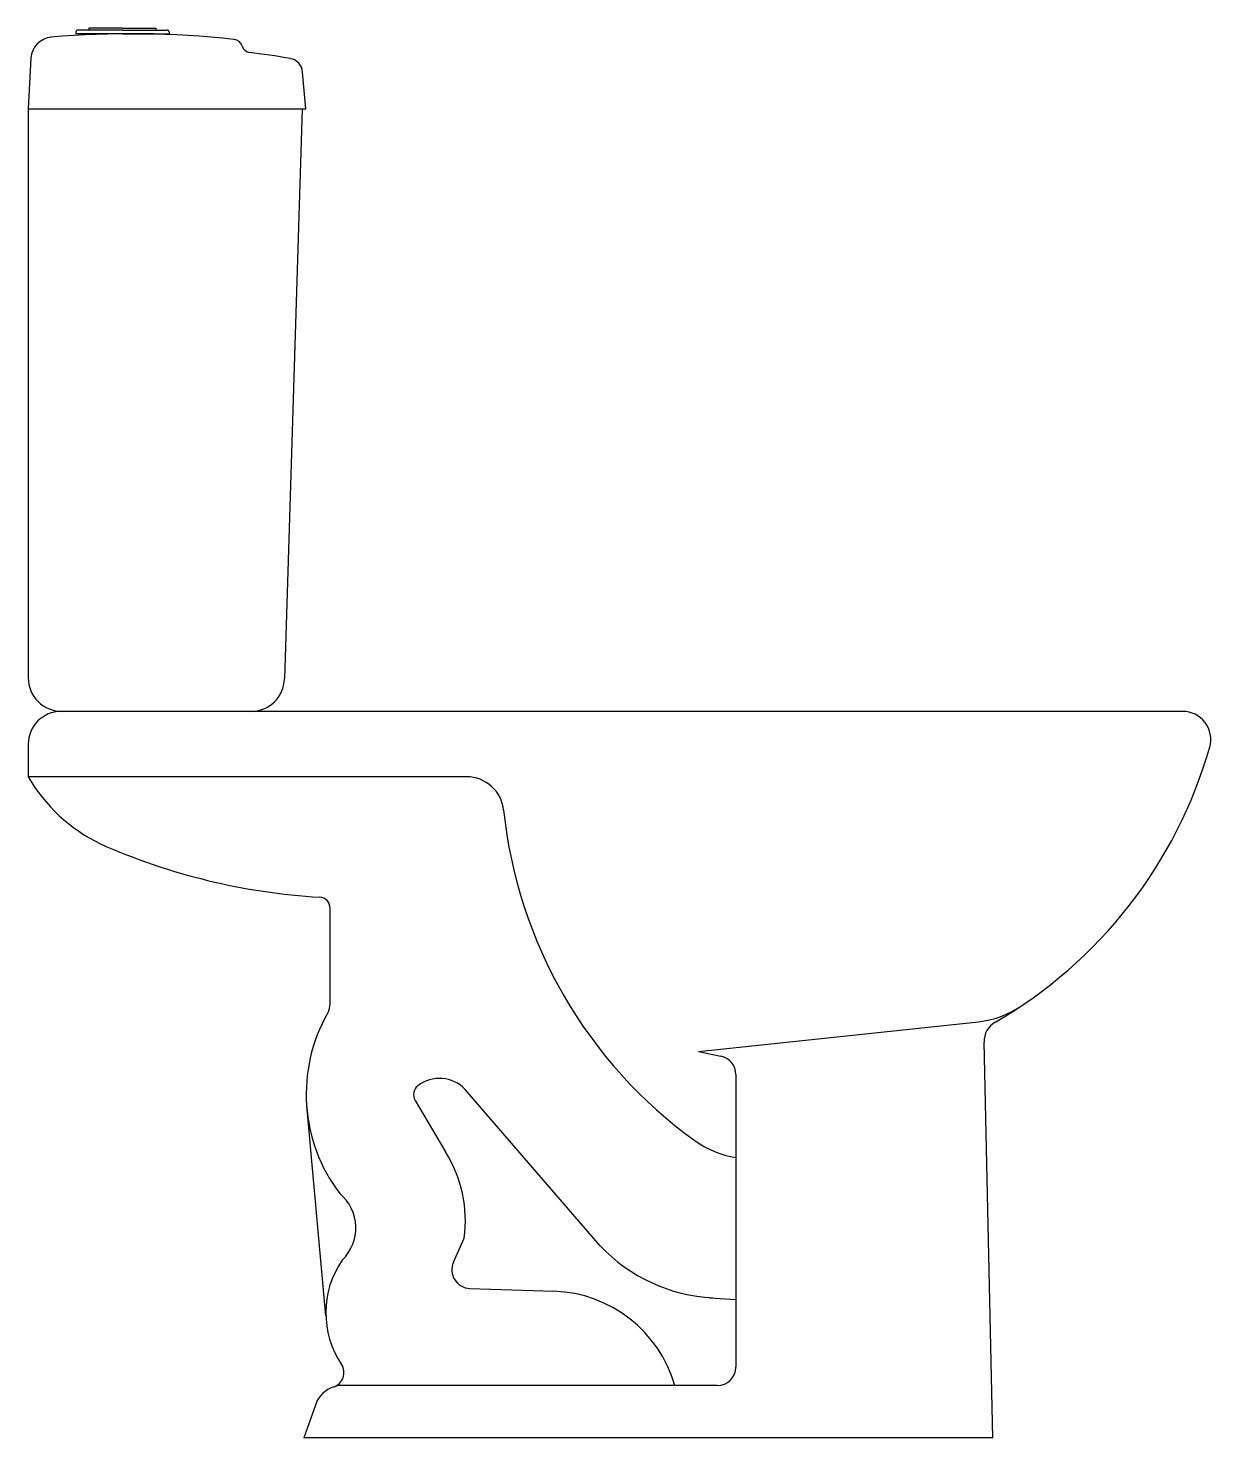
# Model space of a CAD drawing. Header units: millimetres. Extents: x -2988.354 to -2987.719, y 2966.518 to 2967.275.
import ezdxf

# ---------------------------------------------------------------- set-up
doc = ezdxf.new("R2010")
doc.units = ezdxf.units.MM
doc.header["$LTSCALE"] = 10
doc.layers.add('banheiro_louças', color=2, linetype='Continuous')

msp = doc.modelspace()

# ---------------------------------------------------------------- linework, layer by layer
at = {"layer": 'banheiro_louças', "ltscale": 20}
for p, q in [((-2988.32797, 2967.2729), (-2988.32797, 2967.2719)), ((-2988.32097, 2967.2749), (-2988.32097, 2967.2739)), ((-2988.28497, 2967.2749), (-2988.28497, 2967.2739)), ((-2988.27797, 2967.2729), (-2988.27797, 2967.2719))]:
    msp.add_line(p, q, dxfattribs=at)
at = {"layer": 'banheiro_louças', "ltscale": 5}
for p, q in [((-2988.30297, 2967.2719), (-2988.32797, 2967.2719)), ((-2988.30297, 2967.2739), (-2988.32697, 2967.2739)), ((-2988.30297, 2967.2749), (-2988.32097, 2967.2749)), ((-2988.30297, 2967.2749), (-2988.28497, 2967.2749)), ((-2988.30297, 2967.2739), (-2988.27897, 2967.2739)), ((-2988.30297, 2967.2719), (-2988.27797, 2967.2719)), ((-2988.35215, 2967.25872), (-2988.35357, 2967.23169)), ((-2988.20454, 2967.23169), (-2988.20626, 2967.25137)), ((-2988.35357, 2967.23169), (-2988.20454, 2967.23169)), ((-2988.3535, 2967.23169), (-2988.3535, 2966.92605)), ((-2988.20654, 2967.23169), (-2988.21596, 2966.9255)), ((-2987.7337, 2966.90806), (-2988.33597, 2966.90806)), ((-2988.23395, 2966.90806), (-2988.3355, 2966.90805)), ((-2988.2675, 2966.90825), (-2988.2675, 2966.90825)), ((-2988.2675, 2966.90805), (-2988.2675, 2966.90805)), ((-2988.35351, 2966.89052), (-2988.35351, 2966.87298)), ((-2988.35351, 2966.87298), (-2988.35351, 2966.87298)), ((-2988.32609, 2966.87298), (-2988.35351, 2966.87298)), ((-2988.11826, 2966.87298), (-2988.32609, 2966.87298)), ((-2988.19148, 2966.75113), (-2988.19148, 2966.80235)), ((-2987.99367, 2966.72542), (-2987.84338, 2966.74144)), ((-2987.99367, 2966.72542), (-2987.98166, 2966.72297)), ((-2987.83567, 2966.51806), (-2987.84039, 2966.73052)), ((-2987.97367, 2966.71317), (-2987.97367, 2966.55606)), ((-2988.0465, 2966.62111), (-2988.11894, 2966.70513)), ((-2988.20408, 2966.69622), (-2988.2041, 2966.69622)), ((-2988.2041, 2966.69622), (-2988.19388, 2966.5836)), ((-2988.14586, 2966.69923), (-2988.12949, 2966.67154)), ((-2988.12527, 2966.61231), (-2988.11954, 2966.62522)), ((-2988.11646, 2966.59826), (-2988.07134, 2966.59675)), ((-2987.98759, 2966.59329), (-2987.97367, 2966.5923)), ((-2987.98367, 2966.54606), (-2988.18803, 2966.54606)), ((-2988.19922, 2966.5361), (-2988.20567, 2966.51806)), ((-2987.83567, 2966.51806), (-2988.20567, 2966.51806))]:
    msp.add_line(p, q, dxfattribs=at)
for centre, radius, start, end in [((-2988.34017, 2967.25809), 0.012, 94.92631, 176.99484), ((-2988.29807, 2966.77191), 0.50002, 83.69152, 94.9692), ((-2988.24354, 2967.26393), 0.005, 16.87478, 83.68911), ((-2988.23397, 2967.26683), 0.005, 196.84626, 262.56044), ((-2988.27248, 2966.93472), 0.32928, 79.55417, 83.48774), ((-2988.21423, 2967.25067), 0.008, 4.99625, 79.55417), ((-2988.3355, 2966.92605), 0.018, 179.99915, 270.00085), ((-2988.23395, 2966.92606), 0.018, 270, 358.22782), ((-2988.33597, 2966.89052), 0.01754, 90, 180), ((-2987.7337, 2966.89302), 0.01503, 343.99072, 90.57316), ((-2987.96003, 2966.95785), 0.25047, 300.10357, 344.01441), ((-2988.27557, 2966.91798), 0.09, 210, 244.14853), ((-2988.11826, 2966.85293), 0.02005, 5.92948, 90), ((-2987.84901, 2966.88087), 0.25065, 185.92383, 234.23503), ((-2988.17721, 2967.14629), 0.33854, 246.01676, 266.62685), ((-2988.19748, 2966.80235), 0.006, 0, 86.62685), ((-2988.11606, 2966.70259), 0.08825, 150.39245, 217.25594), ((-2988.20148, 2966.75113), 0.01, 330.39245, 0), ((-2987.84869, 2966.79116), 0.05, 276.08555, 303.74155), ((-2987.82839, 2966.73079), 0.012, 120.10357, 181.27303), ((-2987.98367, 2966.71317), 0.01, 0, 78.45955), ((-2988.1327, 2966.69208), 0.01896, 43.48192, 128.06858), ((-2988.14069, 2966.70228), 0.006, 128.06716, 210.57321), ((-2988.1879, 2966.63476), 0.06902, 352.05499, 32.20226), ((-2987.96628, 2966.71806), 0.05, 234.23503, 261.50903), ((-2988.20158, 2966.63074), 0.02394, 313.76089, 50.33809), ((-2987.98119, 2966.68305), 0.09001, 223.48546, 266.87511), ((-2988.14378, 2966.58517), 0.05, 145.56547, 213.71015), ((-2988.11613, 2966.60825), 0.01, 156.06335, 268.09269), ((-2988.07367, 2966.52679), 0.07, 15.97222, 88.09269), ((-2988.19203, 2966.55298), 0.008, 287.54737, 33.71015), ((-2987.98367, 2966.55606), 0.01, 270, 0), ((-2988.18509, 2966.53106), 0.015, 107.54737, 160.34618)]:
    msp.add_arc(centre, radius, start, end, dxfattribs=at)
at = {"layer": 'banheiro_louças', "ltscale": 20}
for centre, start, end in [((-2988.32697, 2967.2729), 90, 180), ((-2988.27897, 2967.2729), 0, 90)]:
    msp.add_arc(centre, 0.001, start, end, dxfattribs=at)

doc.saveas('drawing.dxf')
